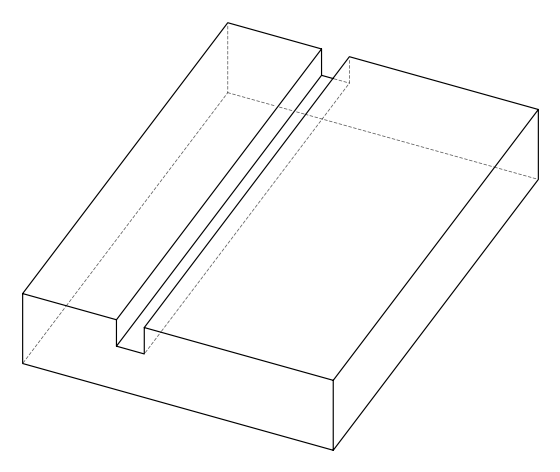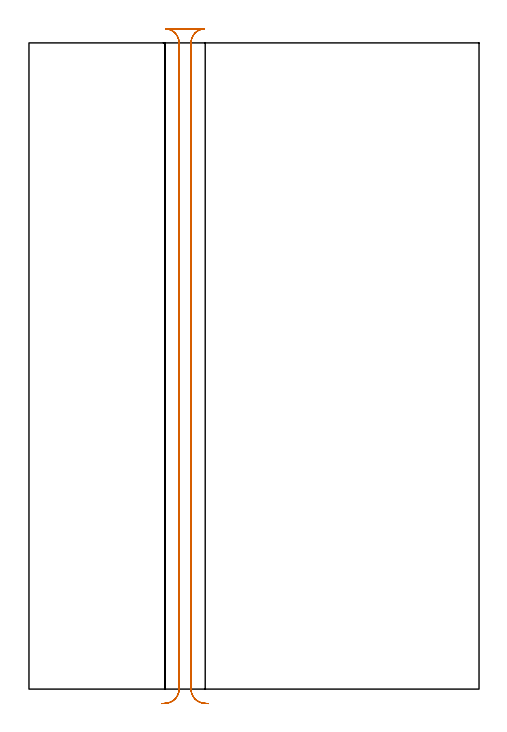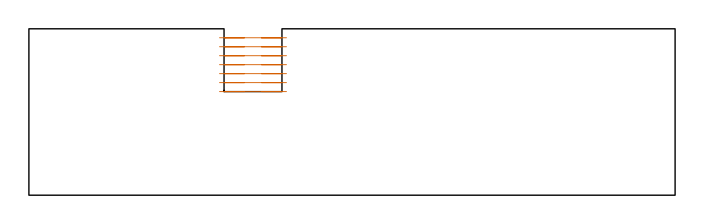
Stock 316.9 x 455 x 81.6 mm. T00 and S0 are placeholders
(PLAN: 1 operations, 0 tool changes, 14.2 min)
(1 MILL_RECTANGULAR_SLOT | SLOT_RECTANGULAR | UGT0201_094 | Follow Part, ap 5, ae 75% | 14.16 min | 398030 mm3)
(TOOL UGT0201_094 | End mill 20 mm | D20 FL38 Z4)
(OP 1 MILL_RECTANGULAR_SLOT)
G17 G21 G94 G90
T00 M6
G54
G17 G0 G90 X126.317 Y-10.202 S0 M3
G43 Z91.6 H0
Z77.2
G94 G1 X123.326 Y-9.97 F250.
G2 X114.1 Y0. R10. F500.
G1 Y455.
G2 X123.653 Y464.99 R10.
G1 Y465.
X96.147
Y464.99
G2 X105.7 Y455. R10.
G1 Y0.
G2 X96.474 Y-9.97 R10.
G1 X93.483 Y-10.202 F250.
G0 X126.317 Z72.8
G1 X123.326 Y-9.97
G2 X114.1 Y0. R10. F500.
G1 Y455.
G2 X123.653 Y464.99 R10.
G1 Y465.
X96.147
Y464.99
G2 X105.7 Y455. R10.
G1 Y0.
G2 X96.474 Y-9.97 R10.
G1 X93.483 Y-10.202 F250.
G0 X126.317 Z68.4
G1 X123.326 Y-9.97
G2 X114.1 Y0. R10. F500.
G1 Y455.
G2 X123.653 Y464.99 R10.
G1 Y465.
X96.147
Y464.99
G2 X105.7 Y455. R10.
G1 Y0.
G2 X96.474 Y-9.97 R10.
G1 X93.483 Y-10.202 F250.
G0 X126.317 Z64.
G1 X123.326 Y-9.97
G2 X114.1 Y0. R10. F500.
G1 Y455.
G2 X123.653 Y464.99 R10.
G1 Y465.
X96.147
Y464.99
G2 X105.7 Y455. R10.
G1 Y0.
G2 X96.474 Y-9.97 R10.
G1 X93.483 Y-10.202 F250.
G0 X126.317 Z59.6
G1 X123.326 Y-9.97
G2 X114.1 Y0. R10. F500.
G1 Y455.
G2 X123.653 Y464.99 R10.
G1 Y465.
X96.147
Y464.99
G2 X105.7 Y455. R10.
G1 Y0.
G2 X96.474 Y-9.97 R10.
G1 X93.483 Y-10.202 F250.
G0 X126.317 Z55.2
G1 X123.326 Y-9.97
G2 X114.1 Y0. R10. F500.
G1 Y455.
G2 X123.653 Y464.99 R10.
G1 Y465.
X96.147
Y464.99
G2 X105.7 Y455. R10.
G1 Y0.
G2 X96.474 Y-9.97 R10.
G1 X93.483 Y-10.202 F250.
G0 X126.317 Z50.8
G1 X123.326 Y-9.97
G2 X114.1 Y0. R10. F500.
G1 Y455.
G2 X123.653 Y464.99 R10.
G1 Y465.
X96.147
Y464.99
G2 X105.7 Y455. R10.
G1 Y0.
G2 X96.474 Y-9.97 R10.
G1 X93.483 Y-10.202 F250.
G0 Z91.6
M5
M2
